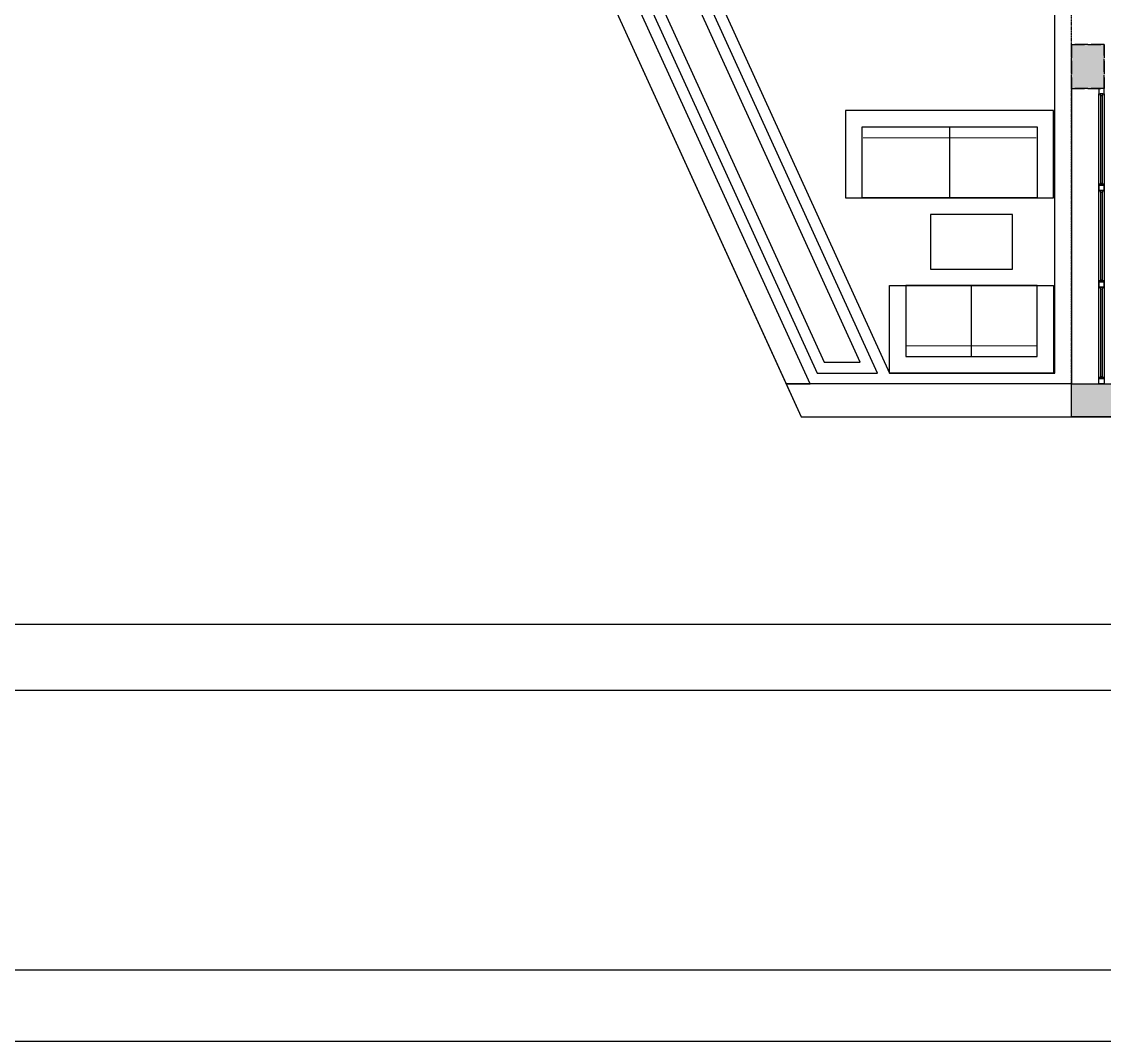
# Model space of a CAD drawing. Header units: millimetres. Extents: x 71819 to 78266, y 23672 to 38445.
# Drawn here: x 73665 to 74655, y 29923 to 30854 of the extents above; entities that cross this region are included whole.
import ezdxf

# ---------------------------------------------------------------- set-up
doc = ezdxf.new("R2010")
doc.units = ezdxf.units.MM
doc.linetypes.add('ACAD_ISO02W100', pattern=[15, 12, -3])
doc.linetypes.add('DASHED2', pattern=[0.375, 0.25, -0.125])
doc.layers.add('Plan Archi', color=8, linetype='Continuous')

msp = doc.modelspace()

# ---------------------------------------------------------------- hatches: boundary and pattern name
at = {"layer": 'Plan Archi', "linetype": 'ACAD_ISO02W100'}
h = msp.add_hatch(color=256, dxfattribs=at)
h.dxf.hatch_style = 1
h.paths.add_polyline_path([(74624.62, 30833.43), (74654.62, 30833.43), (74654.62, 30793.43), (74624.62, 30793.43)])
msp.add_hatch(color=256, dxfattribs=at).paths.add_polyline_path([(74654.62, 30793.43), (74654.62, 30833.43), (74624.62, 30833.43), (74624.62, 30793.43)])
at = {"layer": 'Plan Archi'}
msp.add_hatch(color=256, dxfattribs=at).paths.add_polyline_path([(74624.63, 30523.27), (77834.15, 30523.27), (77834.15, 30493.27), (74624.63, 30493.27)])

# ---------------------------------------------------------------- linework, layer by layer
msp.add_lwpolyline([(78266.09, 33913.61), (78266.09, 29922.61), (72676.09, 29922.61), (72676.09, 33913.61)], close=True)
for points in [[(78201.09, 30303.61), (72741.09, 30303.61)], [(73102.49, 30243.61), (77388.62, 30243.61)], [(77388.62, 29987.61), (73102.49, 29987.61)], [(77388.62, 29987.61), (73107.76, 29987.61)]]:
    msp.add_lwpolyline(points)
at = {"layer": 'Plan Archi', "color": 0}
for p, q in [((72962.5, 33597.6), (74377.62, 30493.27)), ((74377.62, 30493.27), (75373.87, 30493.27)), ((74568.61, 30493.27), (75373.87, 30493.27))]:
    msp.add_line(p, q, dxfattribs=at)
at = {"layer": 'Plan Archi'}
for p, q in [((73914.8, 31508.55), (74363.95, 30523.27)), ((74385.93, 30523.27), (73945.9, 31488.55)), ((73961.45, 31478.55), (74392.36, 30533.27)), ((74447.31, 30533.27), (74016.4, 31478.55)), ((73977, 31468.55), (74398.79, 30543.27)), ((74431.76, 30543.27), (74009.97, 31468.55)), ((74041.06, 31448.55), (74458.3, 30533.27)), ((74609.62, 30533.27), (74609.62, 31448.55)), ((74624.62, 30793.27), (74624.62, 30700.04)), ((74649.62, 30793.27), (74649.62, 30788.27)), ((74654.62, 30793.27), (74649.62, 30793.27)), ((74649.62, 30705.04), (74649.62, 30788.27)), ((74649.62, 30788.27), (74654.62, 30788.27)), ((74650.87, 30788.27), (74650.87, 30786.77)), ((74653.37, 30788.27), (74650.87, 30788.27)), ((74653.37, 30786.77), (74653.37, 30788.27)), ((74654.62, 30788.27), (74654.62, 30793.27)), ((74654.62, 30788.27), (74654.62, 30705.04)), ((74650.87, 30786.77), (74653.37, 30786.77)), ((74651.62, 30706.54), (74651.62, 30786.77)), ((74651.62, 30786.77), (74652.62, 30786.77)), ((74652.62, 30786.77), (74652.62, 30706.54)), ((74624.62, 30705.04), (74624.62, 30611.66)), ((74649.62, 30705.04), (74649.62, 30700.04)), ((74654.62, 30705.04), (74649.62, 30705.04)), ((74649.62, 30700.04), (74649.62, 30705.04)), ((74649.62, 30705.04), (74654.62, 30705.04)), ((74649.62, 30616.66), (74649.62, 30700.04)), ((74649.62, 30700.04), (74654.62, 30700.04)), ((74654.62, 30700.04), (74649.62, 30700.04)), ((74650.87, 30705.04), (74650.87, 30706.54)), ((74650.87, 30706.54), (74653.37, 30706.54)), ((74653.37, 30705.04), (74650.87, 30705.04)), ((74650.87, 30700.04), (74650.87, 30698.54)), ((74653.37, 30700.04), (74650.87, 30700.04)), ((74652.62, 30706.54), (74651.62, 30706.54)), ((74653.37, 30706.54), (74653.37, 30705.04)), ((74653.37, 30698.54), (74653.37, 30700.04)), ((74654.62, 30700.04), (74654.62, 30705.04)), ((74654.62, 30705.04), (74654.62, 30700.04)), ((74654.62, 30700.04), (74654.62, 30616.66)), ((74650.87, 30698.54), (74653.37, 30698.54)), ((74651.62, 30618.16), (74651.62, 30698.54)), ((74651.62, 30698.54), (74652.62, 30698.54)), ((74652.62, 30698.54), (74652.62, 30618.16)), ((74624.62, 30616.66), (74624.62, 30523.27)), ((74649.62, 30616.66), (74649.62, 30611.66)), ((74654.62, 30616.66), (74649.62, 30616.66)), ((74649.62, 30611.66), (74649.62, 30616.66)), ((74649.62, 30616.66), (74654.62, 30616.66)), ((74649.62, 30528.27), (74649.62, 30611.66)), ((74649.62, 30611.66), (74654.62, 30611.66)), ((74654.62, 30611.66), (74649.62, 30611.66)), ((74650.87, 30616.66), (74650.87, 30618.16)), ((74650.87, 30618.16), (74653.37, 30618.16)), ((74653.37, 30616.66), (74650.87, 30616.66)), ((74650.87, 30611.66), (74650.87, 30610.16)), ((74653.37, 30611.66), (74650.87, 30611.66)), ((74650.87, 30610.16), (74653.37, 30610.16)), ((74652.62, 30618.16), (74651.62, 30618.16)), ((74651.62, 30529.77), (74651.62, 30610.16)), ((74651.62, 30610.16), (74652.62, 30610.16)), ((74652.62, 30610.16), (74652.62, 30529.77)), ((74653.37, 30618.16), (74653.37, 30616.66)), ((74653.37, 30610.16), (74653.37, 30611.66)), ((74654.62, 30611.66), (74654.62, 30616.66)), ((74654.62, 30616.66), (74654.62, 30611.66)), ((74654.62, 30611.66), (74654.62, 30528.27)), ((74398.79, 30543.27), (74431.76, 30543.27)), ((74392.36, 30533.27), (74447.31, 30533.27)), ((74458.3, 30533.27), (74609.62, 30533.27)), ((74363.95, 30523.27), (74385.93, 30523.27)), ((74624.63, 30523.27), (74363.95, 30523.27)), ((74363.95, 30523.27), (74377.62, 30493.27)), ((74624.63, 30523.27), (77834.15, 30523.27)), ((74624.63, 30493.27), (74624.63, 30523.27)), ((74624.63, 30493.27), (74624.63, 30523.27)), ((74649.62, 30523.27), (74649.62, 30528.27)), ((74649.62, 30528.27), (74654.62, 30528.27)), ((74654.62, 30523.27), (74649.62, 30523.27)), ((74650.87, 30528.27), (74650.87, 30529.77)), ((74650.87, 30529.77), (74653.37, 30529.77)), ((74653.37, 30528.27), (74650.87, 30528.27)), ((74652.62, 30529.77), (74651.62, 30529.77)), ((74653.37, 30529.77), (74653.37, 30528.27)), ((74654.62, 30528.27), (74654.62, 30523.27)), ((74377.62, 30493.27), (74624.63, 30493.27)), ((77834.15, 30493.27), (74624.63, 30493.27))]:
    msp.add_line(p, q, dxfattribs=at)
at = {"layer": 'Plan Archi', "linetype": 'DASHED2'}
for p, q in [((74624.63, 30493.27), (74624.62, 31458.55)), ((77834.15, 30493.27), (74624.63, 30493.27))]:
    msp.add_line(p, q, dxfattribs=at)
at = {"layer": 'Plan Archi', "linetype": 'ACAD_ISO02W100'}
for p, q in [((74654.62, 30833.43), (74624.62, 30833.43)), ((74624.62, 30833.43), (74624.62, 30793.43)), ((74624.62, 30833.43), (74654.62, 30833.43)), ((74624.62, 30793.43), (74624.62, 30833.43)), ((74654.62, 30793.43), (74654.62, 30833.43)), ((74654.62, 30833.43), (74654.62, 30793.43)), ((74624.62, 30793.43), (74654.62, 30793.43)), ((74654.62, 30793.43), (74624.62, 30793.43))]:
    msp.add_line(p, q, dxfattribs=at)
at = {"layer": 'Plan Archi', "lineweight": -2, "transparency": 16777216}
for p, q in [((74608.3, 30773.27), (74418.3, 30773.27)), ((74418.3, 30773.27), (74418.3, 30693.27)), ((74608.3, 30693.27), (74608.3, 30773.27)), ((74433.3, 30758.27), (74593.3, 30758.27)), ((74433.3, 30693.27), (74433.3, 30758.27)), ((74433.3, 30693.27), (74433.3, 30758.27)), ((74433.3, 30758.27), (74593.3, 30758.27)), ((74513.3, 30758.27), (74513.3, 30693.27)), ((74593.3, 30758.27), (74593.3, 30693.27)), ((74593.3, 30758.27), (74593.3, 30693.27)), ((74418.3, 30693.27), (74433.3, 30693.27)), ((74593.3, 30693.27), (74433.3, 30693.27)), ((74593.3, 30693.27), (74608.3, 30693.27)), ((74458.3, 30533.27), (74458.3, 30613.27)), ((74458.3, 30613.27), (74473.3, 30613.27)), ((74593.3, 30613.27), (74473.3, 30613.27)), ((74473.3, 30613.27), (74473.3, 30548.27)), ((74473.3, 30613.27), (74473.3, 30548.27)), ((74533.3, 30548.27), (74533.3, 30613.27)), ((74593.3, 30548.27), (74593.3, 30613.27)), ((74593.3, 30613.27), (74608.3, 30613.27)), ((74593.3, 30548.27), (74593.3, 30613.27)), ((74608.3, 30613.27), (74608.3, 30533.27)), ((74473.3, 30548.27), (74593.3, 30548.27)), ((74473.3, 30548.27), (74593.3, 30548.27)), ((74608.3, 30533.27), (74458.3, 30533.27))]:
    msp.add_line(p, q, dxfattribs=at)
at = {"layer": 'Plan Archi', "color": 6, "linetype": 'ByBlock', "extrusion": (0, 0, -1)}
for p, q in [((74608.3, 30773.27), (74418.3, 30773.27)), ((74418.3, 30773.27), (74418.3, 30693.27)), ((74608.3, 30693.27), (74608.3, 30773.27)), ((74418.3, 30693.27), (74608.3, 30693.27))]:
    msp.add_line(p, q, dxfattribs=at)
at = {"layer": 'Plan Archi', "lineweight": 5, "transparency": 16777216}
for p, q in [((74434.3, 30748.27), (74592.3, 30748.27)), ((74474.3, 30558.27), (74592.3, 30558.27))]:
    msp.add_line(p, q, dxfattribs=at)
at = {"layer": 'Plan Archi', "linetype": 'Continuous'}
for p, q in [((74570.8, 30678.27), (74495.8, 30678.27)), ((74495.8, 30678.27), (74495.8, 30628.27)), ((74570.8, 30628.27), (74570.8, 30678.27)), ((74495.8, 30628.27), (74570.8, 30628.27))]:
    msp.add_line(p, q, dxfattribs=at)
at = {"layer": 'Plan Archi', "color": 6, "linetype": 'ByBlock'}
for p, q in [((74458.3, 30533.27), (74458.3, 30613.27)), ((74458.3, 30613.27), (74608.3, 30613.27)), ((74608.3, 30613.27), (74608.3, 30533.27)), ((74608.3, 30533.27), (74458.3, 30533.27))]:
    msp.add_line(p, q, dxfattribs=at)

doc.saveas('drawing.dxf')
